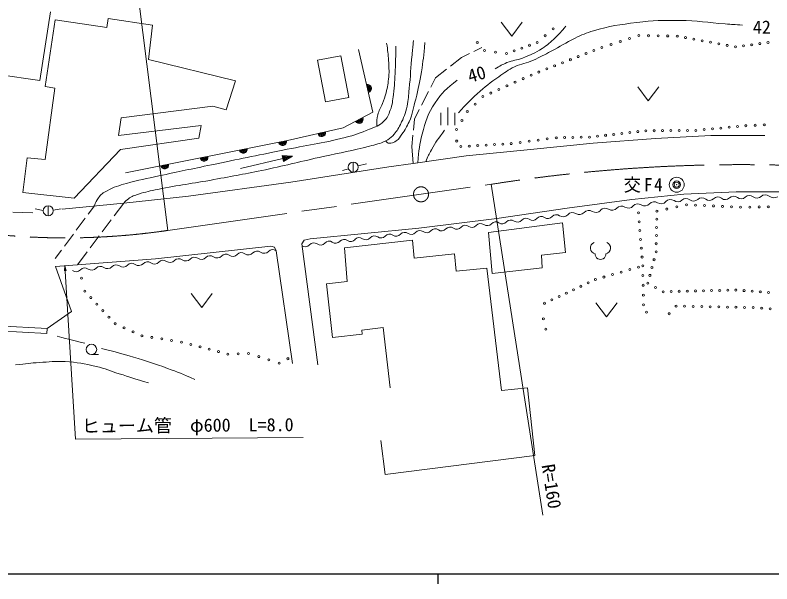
# Model space of a CAD drawing. Units: millimetres, scale not verified. Extents: x 40000 to 680000, y 20000 to 380000.
# Drawn here: x 225774 to 301351, y 204000 to 260796 of the extents above; entities that cross this region are included whole.
import ezdxf
from ezdxf.enums import TextEntityAlignment as Align

# ---------------------------------------------------------------- set-up
doc = ezdxf.new("R2010")
doc.units = ezdxf.units.MM
doc.header["$LTSCALE"] = 1000
doc.header["$PDMODE"] = 32
doc.header["$PDSIZE"] = 500
doc.linetypes.add('CHAIN', pattern=[18.5, 12, -1.5, 3.5, -1.5])
for name, color, linetype, lineweight in [('M-BMK', 2, 'CHAIN', 13), ('M-BMK-SRVR', 3, 'Continuous', 13), ('M-STR-HTXT', 7, 'Continuous', 13), ('M-TTL-BAND', 7, 'Continuous', 25), ('M-WORK', 1, 'Continuous', 13)]:
    doc.layers.add(name, color=color, linetype=linetype, lineweight=lineweight)
doc.styles.add('ＭＳ ゴシック', font='')
doc.styles.get('ＭＳ ゴシック').set_extended_font_data('MS Gothic')

# ---------------------------------------------------------------- blocks, each defined once
blk = doc.blocks.new('open_arrow')
at = {"color": 0, "linetype": 'Continuous', "lineweight": -2}
blk.add_lwpolyline([(7.5, 1.25), (0, 0), (7.5, -1.25)], dxfattribs=at)

msp = doc.modelspace()

# ---------------------------------------------------------------- linework, layer by layer
at = {"layer": 'M-BMK'}
msp.add_line((241032, 239299), (273306, 243900), dxfattribs=at)
msp.add_circle((266310, 242902), 750, dxfattribs=at)
for centre, radius, start, end in [((298315, 85866), 160000, 84.70389, 98.99279), ((230820, 308550), 70000, 256.04348, 278.38844)]:
    msp.add_arc(centre, radius, start, end, dxfattribs=at)
at = {"layer": 'M-BMK-SRVR'}
for radius in [750, 375]:
    msp.add_circle((291850, 243862), radius, dxfattribs=at)
msp.add_point((291850, 243862), dxfattribs=at)
at = {"layer": 'M-STR-HTXT'}
for p, q in [((236825, 272453), (241032, 239299)), ((273306, 243900), (278480, 210859))]:
    msp.add_line(p, q, dxfattribs=at)
msp.add_lwpolyline([(230754, 235763), (231788, 218451), (254529, 218601)], dxfattribs=at)
at = {"layer": 'M-TTL-BAND'}
for p, q in [((40000, 205000), (579000, 205000)), ((268000, 205000), (268000, 204000))]:
    msp.add_line(p, q, dxfattribs=at)
at = {"layer": 'M-WORK'}
for p, q in [((229319, 261140), (228226, 254253)), ((229760, 260333), (228774, 253667)), ((234927, 259546), (229760, 260333)), ((235054, 260453), (234927, 259546)), ((239481, 259790), (235054, 260453)), ((274311, 260081), (275371, 258688)), ((275371, 258688), (276411, 260095)), ((239104, 256377), (239481, 259790)), ((271587, 257171), (272387, 257560)), ((247777, 254250), (239104, 256377)), ((258290, 256746), (255982, 256304)), ((255982, 256304), (256782, 252127)), ((259090, 252569), (258290, 256746)), ((269249, 255711), (270338, 256564)), ((270338, 256564), (271137, 256953)), ((228226, 254253), (221532, 255247)), ((267767, 254549), (268855, 255402)), ((246837, 251340), (247777, 254250)), ((267280, 253599), (267767, 254549)), ((228774, 253667), (229752, 253513)), ((229752, 253513), (228787, 246394)), ((287951, 253637), (289010, 252244)), ((289010, 252244), (290051, 253651)), ((256782, 252127), (259090, 252569)), ((266368, 251819), (267052, 253154)), ((236372, 250551), (245529, 251704)), ((245529, 251704), (246837, 251340)), ((265654, 250423), (266140, 251374)), ((268293, 249810), (268285, 251035)), ((268993, 249815), (268981, 251565)), ((269693, 249819), (269685, 251044)), ((236091, 248764), (236372, 250551)), ((265552, 249295), (265654, 250423)), ((244343, 249778), (236091, 248764)), ((244111, 248524), (244343, 249778)), ((265406, 247669), (265507, 248797)), ((289716, 248463), (295255, 248766)), ((295255, 248766), (300663, 248775)), ((236286, 247380), (244111, 248524)), ((277255, 247394), (283511, 248022)), ((283511, 248022), (289716, 248463)), ((231676, 242505), (236286, 247380)), ((265542, 245985), (265406, 247669)), ((270812, 246739), (277255, 247394)), ((226974, 246559), (226540, 243093)), ((228787, 246394), (226974, 246559)), ((252511, 246472), (248296, 245466)), ((253484, 246704), (252442, 246763)), ((252442, 246763), (252581, 246180)), ((252650, 246752), (252456, 246705)), ((252469, 246647), (252859, 246740)), ((253067, 246728), (252483, 246588)), ((252497, 246530), (253275, 246716)), ((253484, 246704), (252511, 246472)), ((252525, 246413), (253303, 246599)), ((253123, 246494), (252539, 246355)), ((252553, 246297), (252942, 246389)), ((253484, 246704), (252581, 246180)), ((265542, 245985), (270812, 246739)), ((252761, 246285), (252567, 246238)), ((253299, 244119), (263093, 245649)), ((259541, 246125), (259548, 245125)), ((260030, 245748), (260881, 245959)), ((263093, 245649), (265542, 245985)), ((258475, 245285), (259074, 245442)), ((243078, 242719), (253299, 244119)), ((226540, 243093), (231676, 242505)), ((236618, 242028), (243078, 242719)), ((287373, 242370), (292565, 242911)), ((292565, 242911), (297785, 243159)), ((297785, 243159), (302793, 243138)), ((230485, 241428), (236618, 242028)), ((235659, 240746), (236618, 242028)), ((280905, 241528), (287373, 242370)), ((225545, 241123), (227546, 241042)), ((227787, 241466), (228574, 241276)), ((229076, 241762), (229083, 240762)), ((229570, 241336), (230373, 241444)), ((233082, 240921), (233694, 241742)), ((273878, 240496), (280905, 241528)), ((231886, 239318), (232783, 240520)), ((234462, 239144), (235360, 240346)), ((266106, 239512), (273878, 240496)), ((273060, 239098), (280434, 240053)), ((280434, 240053), (280746, 237098)), ((230690, 237715), (231587, 238917)), ((255238, 238472), (266106, 239512)), ((273407, 234998), (273060, 239098)), ((233264, 237543), (234162, 238744)), ((254394, 237957), (254647, 238326)), ((254647, 238326), (255238, 238472)), ((258682, 237556), (265444, 238320)), ((265444, 238320), (265642, 236510)), ((229779, 236493), (230391, 237314)), ((239803, 236465), (251303, 237740)), ((251303, 237740), (251677, 237627)), ((251677, 237627), (251857, 237273)), ((255993, 225882), (254394, 237957)), ((258944, 234201), (258682, 237556)), ((232006, 235861), (232965, 237142)), ((251857, 237273), (253474, 226021)), ((265642, 236510), (269662, 236963)), ((269662, 236963), (269833, 235232)), ((280746, 237098), (278350, 236816)), ((278350, 236816), (278412, 235564)), ((229807, 235690), (239803, 236465)), ((231402, 231197), (229807, 235690)), ((269833, 235232), (272868, 235519)), ((272868, 235519), (274334, 223327)), ((278412, 235564), (273407, 234998)), ((256867, 233974), (258944, 234201)), ((257462, 228597), (256867, 233974)), ((243363, 232989), (244422, 231596)), ((244422, 231596), (245463, 233003)), ((283786, 232065), (284845, 230672)), ((284845, 230672), (285885, 232079)), ((228980, 229511), (231402, 231197)), ((220377, 229986), (228980, 229511)), ((220249, 229492), (228952, 229012)), ((228980, 229511), (228952, 229012)), ((262518, 229589), (260388, 229335)), ((260388, 229335), (260417, 228936)), ((263223, 223573), (262518, 229589)), ((260417, 228936), (257462, 228597)), ((233397, 226891), (234097, 226896)), ((274334, 223327), (276957, 223584)), ((276957, 223584), (277694, 216822)), ((262721, 214925), (262299, 218305)), ((277694, 216822), (262721, 214925))]:
    msp.add_line(p, q, dxfattribs=at)
msp.add_lwpolyline([(236791, 245056), (252981, 248280), (258527, 249555), (261514, 251094), (260074, 257358)], dxfattribs=at)
for centre, radius in [((279514, 259433), 100), ((278709, 258746), 100), ((287142, 258462), 100), ((288069, 258758), 100), ((289028, 258744), 100), ((289987, 258730), 100), ((290946, 258717), 100), ((291906, 258703), 100), ((292734, 258549), 100), ((293563, 258394), 100), ((271935, 258072), 100), ((277141, 257783), 100), ((277903, 258059), 100), ((285287, 257870), 100), ((286215, 258166), 100), ((294392, 258240), 100), ((295221, 258086), 100), ((296050, 257931), 100), ((296878, 257777), 100), ((297707, 257623), 100), ((298522, 257732), 100), ((299336, 257841), 100), ((300151, 257951), 100), ((300965, 258060), 100), ((272651, 257260), 100), ((273753, 257108), 100), ((274856, 256955), 100), ((275618, 257231), 100), ((276379, 257507), 100), ((282792, 256960), 100), ((283576, 257267), 100), ((284360, 257574), 100), ((281225, 256346), 100), ((282009, 256653), 100), ((278873, 255424), 100), ((279657, 255731), 100), ((280441, 256039), 100), ((277305, 254810), 100), ((278089, 255117), 100), ((275698, 254093), 100), ((276502, 254452), 100), ((274091, 253377), 100), ((274895, 253735), 100), ((272484, 252660), 100), ((273288, 253018), 100), ((271710, 251913), 100), ((270936, 251167), 100), ((270400, 250275), 100), ((269864, 249384), 100), ((294598, 249363), 100), ((295430, 249442), 100), ((296262, 249521), 100), ((297094, 249600), 100), ((297926, 249678), 100), ((298758, 249757), 100), ((299677, 249795), 100), ((300596, 249833), 100), ((279824, 248553), 100), ((280654, 248568), 100), ((281483, 248584), 100), ((282312, 248599), 100), ((283141, 248615), 100), ((283945, 248706), 100), ((284750, 248797), 100), ((285554, 248888), 100), ((286358, 248978), 100), ((287163, 249069), 100), ((287967, 249160), 100), ((288771, 249251), 100), ((289604, 249257), 100), ((290436, 249262), 100), ((291269, 249268), 100), ((292101, 249273), 100), ((292934, 249279), 100), ((293766, 249284), 100), ((269875, 248226), 100), ((272805, 247818), 100), ((273641, 247866), 100), ((274477, 247915), 100), ((275313, 247963), 100), ((276215, 248081), 100), ((277117, 248199), 100), ((278020, 248317), 100), ((278922, 248435), 100), ((270298, 247672), 100), ((271134, 247720), 100), ((271969, 247769), 100), ((259545, 245625), 500), ((292836, 241850), 100), ((293734, 241813), 100), ((294631, 241775), 100), ((229079, 241262), 500), ((288028, 241043), 100), ((289875, 241227), 100), ((290862, 241435), 100), ((291849, 241643), 100), ((295528, 241737), 100), ((296425, 241700), 100), ((297322, 241662), 100), ((298220, 241624), 100), ((299145, 241630), 100), ((300071, 241636), 100), ((300997, 241642), 100), ((289857, 240413), 100), ((288099, 240162), 100), ((289839, 239600), 100), ((288170, 239282), 100), ((289821, 238786), 100), ((288242, 238401), 100), ((289804, 237973), 100), ((288313, 237520), 100), ((288385, 236640), 100), ((289786, 237159), 100), ((288456, 235759), 100), ((289583, 236376), 100), ((286305, 235139), 100), ((287165, 235387), 100), ((288026, 235635), 100), ((289379, 235593), 100), ((232402, 234520), 100), ((283723, 234395), 100), ((284583, 234643), 100), ((285444, 234891), 100), ((288476, 234787), 100), ((289176, 234811), 100), ((282274, 233716), 100), ((282998, 234056), 100), ((288496, 233814), 100), ((288972, 234028), 100), ((289727, 233602), 100), ((232730, 233231), 100), ((280100, 232697), 100), ((280824, 233036), 100), ((281549, 233376), 100), ((288515, 232842), 100), ((290483, 233176), 100), ((291291, 233195), 100), ((292099, 233214), 100), ((292907, 233232), 100), ((293715, 233251), 100), ((294523, 233270), 100), ((295331, 233288), 100), ((296139, 233307), 100), ((296947, 233326), 100), ((297755, 233344), 100), ((298569, 233283), 100), ((299383, 233221), 100), ((300197, 233159), 100), ((301012, 233097), 100), ((233335, 232582), 100), ((233939, 231932), 100), ((278650, 232017), 100), ((279375, 232357), 100), ((234544, 231283), 100), ((288535, 231870), 100), ((291778, 231744), 100), ((292633, 231727), 100), ((293489, 231710), 100), ((294345, 231693), 100), ((295200, 231676), 100), ((296056, 231659), 100), ((296911, 231642), 100), ((297767, 231625), 100), ((298623, 231608), 100), ((299478, 231591), 100), ((300333, 231523), 100), ((301187, 231456), 100), ((235148, 230633), 100), ((278527, 230471), 100), ((288842, 231126), 100), ((291084, 230982), 100), ((235753, 229983), 100), ((236650, 229581), 100), ((237546, 229178), 100), ((278783, 229425), 100), ((238443, 228776), 100), ((239430, 228618), 100), ((240417, 228460), 100), ((241403, 228302), 100), ((242390, 228145), 100), ((233394, 227416), 525), ((243315, 227906), 100), ((244240, 227667), 100), ((245165, 227428), 100), ((246091, 227189), 100), ((247016, 226950), 100), ((248055, 226983), 100), ((249093, 227017), 100), ((250108, 226692), 100), ((251122, 226367), 100), ((252137, 226042), 100), ((253022, 226486), 100)]:
    msp.add_circle(centre, radius, dxfattribs=at)
for centre, radius, start, end in [((260967, 253473), 400, 282.94702, 102.94702), ((260967, 253473), 320, 282.94702, 102.94702), ((260967, 253473), 240, 282.94702, 102.94702), ((260967, 253473), 160, 282.94702, 102.94702), ((260967, 253473), 100, 282.94702, 102.94702), ((260128, 250380), 400, 207.24939, 27.24939), ((260128, 250380), 320, 207.24939, 27.24939), ((260128, 250380), 240, 207.24939, 27.24939), ((260128, 250380), 160, 207.24939, 27.24939), ((260128, 250380), 100, 207.24939, 27.24939), ((256384, 249063), 400, 192.95202, 12.95202), ((256384, 249063), 320, 192.95202, 12.95202), ((256384, 249063), 240, 192.95202, 12.95202), ((256384, 249063), 160, 192.95202, 12.95202), ((256384, 249063), 100, 192.95202, 12.95202), ((252483, 248181), 400, 191.26336, 11.26336), ((252483, 248181), 320, 191.26336, 11.26336), ((252483, 248181), 240, 191.26336, 11.26336), ((252483, 248181), 160, 191.26336, 11.26336), ((252483, 248181), 100, 191.26336, 11.26336), ((248560, 247399), 400, 191.26336, 11.26336), ((248560, 247399), 320, 191.26336, 11.26336), ((248560, 247399), 240, 191.26336, 11.26336), ((248560, 247399), 160, 191.26336, 11.26336), ((248560, 247399), 100, 191.26336, 11.26336), ((244637, 246618), 400, 191.26336, 11.26336), ((244637, 246618), 320, 191.26336, 11.26336), ((244637, 246618), 240, 191.26336, 11.26336), ((244637, 246618), 160, 191.26336, 11.26336), ((244637, 246618), 100, 191.26336, 11.26336), ((240714, 245837), 400, 191.26336, 11.26336), ((240714, 245837), 320, 191.26336, 11.26336), ((240714, 245837), 240, 191.26336, 11.26336), ((240714, 245837), 160, 191.26336, 11.26336), ((240714, 245837), 100, 191.26336, 11.26336), ((295951, 242039), 598, 51.22164, 134.19576), ((297533, 242114), 598, 51.22164, 134.19576), ((298282, 243046), 598, 231.22164, 314.19576), ((299116, 242189), 598, 51.22164, 134.19576), ((299865, 243121), 598, 231.22164, 314.19576), ((300698, 242264), 598, 51.22164, 134.19576), ((301544, 243240), 694, 227.27802, 304.02737), ((287970, 241306), 640, 57.5414, 137.62382), ((288657, 242386), 640, 237.5414, 317.62382), ((289602, 241523), 640, 57.5414, 137.62382), ((290289, 242603), 640, 237.5414, 317.62382), ((291235, 241741), 640, 57.5414, 137.62382), ((291952, 242747), 598, 231.22164, 314.19576), ((292786, 241889), 598, 51.22164, 134.19576), ((293535, 242822), 598, 231.22164, 314.19576), ((294368, 241964), 598, 51.22164, 134.19576), ((295117, 242896), 598, 231.22164, 314.19576), ((296700, 242971), 598, 231.22164, 314.19576), ((283073, 240654), 640, 57.5414, 137.62382), ((283760, 241734), 640, 237.5414, 317.62382), ((284706, 240872), 640, 57.5414, 137.62382), ((285392, 241951), 640, 237.5414, 317.62382), ((286338, 241089), 640, 57.5414, 137.62382), ((287025, 242169), 640, 237.5414, 317.62382), ((275280, 239781), 559, 53.65136, 139.61532), ((276794, 239957), 559, 53.65136, 139.61532), ((277456, 240858), 559, 233.65136, 319.61532), ((278307, 240133), 559, 53.65136, 139.61532), ((278970, 241034), 559, 233.65136, 319.61532), ((279821, 240310), 559, 53.65136, 139.61532), ((280496, 241300), 640, 237.5414, 317.62382), ((281441, 240437), 640, 57.5414, 137.62382), ((282128, 241517), 640, 237.5414, 317.62382), ((269225, 239077), 559, 53.65136, 139.61532), ((269888, 239977), 559, 233.65136, 319.61532), ((270739, 239253), 559, 53.65136, 139.61532), ((271401, 240153), 559, 233.65136, 319.61532), ((272253, 239429), 559, 53.65136, 139.61532), ((272915, 240329), 559, 233.65136, 319.61532), ((273766, 239605), 559, 53.65136, 139.61532), ((274429, 240506), 559, 233.65136, 319.61532), ((275942, 240682), 559, 233.65136, 319.61532), ((263171, 238373), 559, 53.65136, 139.61532), ((263833, 239273), 559, 233.65136, 319.61532), ((264684, 238549), 559, 53.65136, 139.61532), ((265347, 239449), 559, 233.65136, 319.61532), ((266198, 238725), 559, 53.65136, 139.61532), ((266860, 239625), 559, 233.65136, 319.61532), ((267712, 238901), 559, 53.65136, 139.61532), ((268374, 239801), 559, 233.65136, 319.61532), ((257116, 237669), 559, 53.65136, 139.61532), ((257778, 238569), 559, 233.65136, 319.61532), ((258629, 237845), 559, 53.65136, 139.61532), ((259292, 238745), 559, 233.65136, 319.61532), ((260143, 238021), 559, 53.65136, 139.61532), ((260806, 238921), 559, 233.65136, 319.61532), ((261657, 238197), 559, 53.65136, 139.61532), ((262319, 239097), 559, 233.65136, 319.61532), ((283833, 237543), 599, 113.82794, 257.66138), ((284636, 237549), 599, 283.09777, 66.93121), ((251508, 236797), 590, 53.80185, 137.33886), ((254751, 238217), 559, 233.65136, 319.61532), ((255602, 237493), 559, 53.65136, 139.61532), ((256264, 238393), 559, 233.65136, 319.61532), ((243683, 236034), 590, 53.80185, 137.33886), ((244380, 236986), 590, 233.80185, 317.33886), ((245248, 236186), 590, 53.80185, 137.33886), ((245945, 237139), 590, 233.80185, 317.33886), ((246813, 236339), 590, 53.80185, 137.33886), ((247510, 237292), 590, 233.80185, 317.33886), ((248378, 236492), 590, 53.80185, 137.33886), ((249075, 237444), 590, 233.80185, 317.33886), ((249943, 236644), 590, 53.80185, 137.33886), ((250640, 237597), 590, 233.80185, 317.33886), ((284238, 236930), 534, 176.90817, 3.85099), ((235857, 235271), 590, 53.80185, 137.33886), ((236554, 236223), 590, 233.80185, 317.33886), ((237422, 235423), 590, 53.80185, 137.33886), ((238119, 236376), 590, 233.80185, 317.33886), ((238987, 235576), 590, 53.80185, 137.33886), ((239685, 236528), 590, 233.80185, 317.33886), ((240553, 235728), 590, 53.80185, 137.33886), ((241250, 236681), 590, 233.80185, 317.33886), ((242118, 235881), 590, 53.80185, 137.33886), ((242815, 236834), 590, 233.80185, 317.33886), ((231859, 235765), 590, 233.80185, 317.33886), ((232727, 234965), 590, 53.80185, 137.33886), ((233424, 235918), 590, 233.80185, 317.33886), ((234292, 235118), 590, 53.80185, 137.33886), ((234989, 236070), 590, 233.80185, 317.33886)]:
    msp.add_arc(centre, radius, start, end, dxfattribs=at)
for points, knots in [([(270060, 251046), (270897, 251972), (271151, 252251), (271924, 252947), (272721, 253665), (273204, 254029), (274079, 254648), (274672, 255068), (275004, 255312), (275653, 255636), (276350, 255983), (276818, 255989), (277532, 256299), (278241, 256608), (278617, 256827), (279302, 257187), (280245, 257683), (280741, 258023), (281697, 258494), (282388, 258834), (282791, 259003), (283527, 259228), (285174, 259731), (286149, 259832), (287855, 260062), (289517, 260286), (290467, 260265), (292143, 260265), (293929, 260265), (294921, 260049), (296701, 259922), (297378, 259874), (297590, 259858), (298434, 259801)], [0, 0, 0, 0, 1, 1, 1, 2, 2, 2, 3, 3, 3, 4, 4, 4, 5, 5, 5, 6, 6, 6, 7, 7, 7, 8, 8, 8, 9, 9, 9, 10, 10, 10, 11, 11, 11, 11]), ([(273707, 255425), (274231, 255748), (274410, 255850), (274893, 256055), (275477, 256303), (275861, 256279), (276453, 256509), (277242, 256816), (277691, 257000), (278400, 257463), (278953, 257825), (279227, 258084), (279707, 258538), (280154, 258958), (280301, 259125), (280783, 259681)], [0, 0, 0, 0, 1, 1, 1, 2, 2, 2, 3, 3, 3, 4, 4, 4, 5, 5, 5, 5]), ([(236618, 242028), (236803, 242238), (236885, 242308), (237082, 242457), (237431, 242723), (237685, 242793), (238105, 242922), (238838, 243148), (239260, 243238), (240012, 243392), (242186, 243840), (243428, 243963), (245611, 244369), (247629, 244744), (248764, 244936), (250773, 245362), (253035, 245841), (254289, 246171), (256545, 246679), (258352, 247086), (259382, 247244), (261174, 247713), (261815, 247881), (262192, 247946), (262787, 248239), (263094, 248391), (263259, 248509), (263494, 248759), (263856, 249144), (264006, 249413), (264250, 249883), (264602, 250558), (264757, 250971), (264913, 251716), (265052, 252381), (265065, 252765), (265132, 253441), (265264, 254764), (265280, 255511), (265412, 256835), (265467, 257397), (265484, 257578), (265562, 258274)], [0, 0, 0, 0, 1, 1, 1, 2, 2, 2, 3, 3, 3, 4, 4, 4, 5, 5, 5, 6, 6, 6, 7, 7, 7, 8, 8, 8, 9, 9, 9, 10, 10, 10, 11, 11, 11, 12, 12, 12, 13, 13, 13, 14, 14, 14, 14]), ([(261913, 249741), (261896, 250230), (261895, 250422), (261989, 250843), (262091, 251304), (262291, 251516), (262455, 251959), (262609, 252376), (262707, 252608), (262815, 253039), (262967, 253650), (263032, 254000), (263088, 254627), (263146, 255263), (263103, 255624), (263066, 256261), (263026, 256948), (262991, 257186), (262877, 258012)], [0, 0, 0, 0, 1, 1, 1, 2, 2, 2, 3, 3, 3, 4, 4, 4, 5, 5, 5, 6, 6, 6, 6]), ([(262787, 248239), (262841, 248151), (262877, 248105), (262962, 248054), (263073, 247985), (263163, 247998), (263294, 248008), (263523, 248027), (263642, 248114), (263837, 248237), (264125, 248420), (264199, 248629), (264401, 248904), (264733, 249356), (264883, 249640), (265115, 250152), (265496, 250993), (265556, 251524), (265786, 252418), (266057, 253466), (266172, 254064), (266349, 255133), (266536, 256267), (266569, 256663), (266696, 258054)], [0, 0, 0, 0, 1, 1, 1, 2, 2, 2, 3, 3, 3, 4, 4, 4, 5, 5, 5, 6, 6, 6, 7, 7, 7, 8, 8, 8, 8]), ([(233694, 241742), (233819, 242109), (233885, 242263), (234091, 242546), (234350, 242901), (234570, 243056), (234957, 243263), (235667, 243642), (236112, 243768), (236888, 243986), (238141, 244337), (238863, 244456), (240133, 244735), (242188, 245187), (243342, 245425), (245401, 245854), (248177, 246432), (249735, 246745), (252513, 247313), (254945, 247809), (256336, 247959), (258739, 248580), (259704, 248829), (260236, 249016), (261158, 249395), (261758, 249642), (262141, 249754), (262609, 250204), (262968, 250548), (263063, 250845), (263241, 251309), (263461, 251885), (263465, 252246), (263550, 252856), (263683, 253801), (263681, 254339), (263730, 255291), (263778, 256234), (263784, 256545), (263803, 257707)], [0, 0, 0, 0, 1, 1, 1, 2, 2, 2, 3, 3, 3, 4, 4, 4, 5, 5, 5, 6, 6, 6, 7, 7, 7, 8, 8, 8, 9, 9, 9, 10, 10, 10, 11, 11, 11, 12, 12, 12, 13, 13, 13, 13]), ([(265990, 246049), (266094, 247361), (266146, 247817), (266433, 248912), (266766, 250185), (266977, 250936), (267709, 252029), (268397, 253056), (268840, 253430), (269914, 254299)], [0, 0, 0, 0, 1, 1, 1, 2, 2, 2, 3, 3, 3, 3]), ([(266782, 246162), (267026, 246729), (267114, 246897), (267358, 247352), (267794, 248164), (268017, 248425), (268671, 249314)], [0, 0, 0, 0, 1, 1, 1, 2, 2, 2, 2]), ([(234387, 227503), (235928, 227121), (236348, 227014), (237590, 226645), (238927, 226247), (239672, 226007), (240981, 225522), (242066, 225120), (242426, 224973), (243732, 224421)], [0, 0, 0, 0, 1, 1, 1, 2, 2, 2, 3, 3, 3, 3]), ([(225819, 225874), (226951, 226005), (227261, 226039), (228189, 226103), (229196, 226173), (229764, 226255), (230772, 226200), (231994, 226134), (232673, 225983), (233866, 225714), (234784, 225508), (235264, 225267), (236162, 224984), (237308, 224623), (237669, 224512), (239099, 224071)], [0, 0, 0, 0, 1, 1, 1, 2, 2, 2, 3, 3, 3, 4, 4, 4, 5, 5, 5, 5])]:
    msp.add_open_spline(points, degree=3, knots=knots, dxfattribs=at)
msp.add_open_spline([(229983, 228726), (231357, 228375), (231357, 228375), (232732, 228025)], degree=3, dxfattribs=at)

# ---------------------------------------------------------------- block references
at = {"layer": 'M-STR-HTXT', "xscale": 66.7, "yscale": 66.7, "rotation": 273.4}
msp.add_blockref('open_arrow', (230754, 235763), dxfattribs=at)

# ---------------------------------------------------------------- texts
at = {"layer": 'M-BMK-SRVR', "insert": (286560, 243049), "char_height": 1320, "attachment_point": 7, "style": 'ＭＳ ゴシック'}
msp.add_mtext('\\T1.18;\\W0.95;交F4', dxfattribs=at)
at = {"layer": 'M-STR-HTXT', "style": 'ＭＳ ゴシック'}
for s, rotation, p in [('ヒューム管\u3000φ600\u3000L=8.0', 0.38, (232435, 219769)), ('R=160', 278.901, (279001, 215958))]:
    msp.add_text(s, height=1320, rotation=rotation, dxfattribs=at).set_placement(p, align=Align.MIDDLE_LEFT)
at = {"layer": 'M-WORK', "style": 'ＭＳ ゴシック'}
for s, rotation, p in [('42', 0.38, (299454, 259593)), ('40', 16.537, (271010, 254654))]:
    msp.add_text(s, height=1320, rotation=rotation, dxfattribs=at).set_placement(p, align=Align.MIDDLE_LEFT)

doc.saveas('drawing.dxf')
